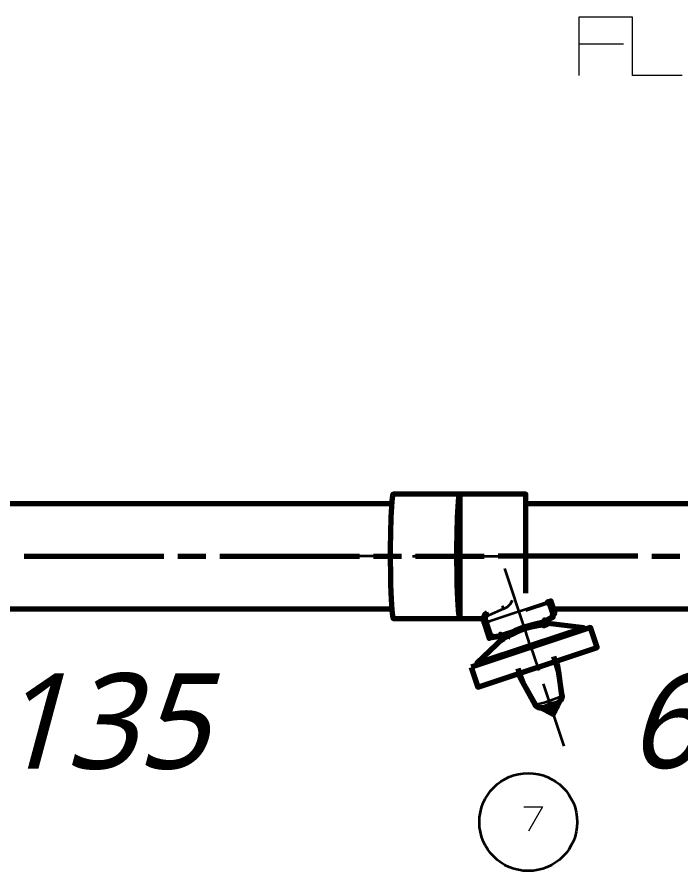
# Model space of a CAD drawing. Header units: millimetres. Extents: x 0 to 174, y 0 to 33.
# Drawn here: x 25.509 to 27.379, y 8.033 to 10.439 of the extents above; entities that cross this region are included whole.
import ezdxf

# ---------------------------------------------------------------- set-up
doc = ezdxf.new("R2010")
doc.units = ezdxf.units.MM
doc.layers.add('PDF_Geomertry', color=7, linetype='Continuous', true_color=0x405f80)
doc.layers.add('PDF_Text', color=7, linetype='Continuous')
doc.styles.add('PDF Lucida Handwriting Italic', font='')
doc.styles.get('PDF Lucida Handwriting Italic').set_extended_font_data('Lucida Handwriting', italic=True)

# ---------------------------------------------------------------- blocks, each defined once
blk = doc.blocks.new('SYM_7_023')
at = {"layer": 'PDF_Geomertry', "lineweight": 35}
for points in [[(-0.1238, 0.0966), (-0.1225, 0.097), (-0.1146, 0.0997), (-0.1125, 0.0935), (0.0571, 0.1499)], [(-0.111, 0.089), (-0.0997, 0.0551), (-0.0754, 0.0587), (0.0482, 0.0998), (0.0699, 0.1115), (0.0586, 0.1452), (-0.0039, 0.1245)], [(-0.0665, 0.1301), (-0.056, 0.1362), (-0.0474, 0.1448), (-0.0412, 0.1553)], [(-0.0704, 0.139), (-0.0703, 0.1387), (-0.0701, 0.1383), (-0.0693, 0.1363), (-0.0665, 0.1301), (-0.1092, 0.1116), (-0.1128, 0.1198), (-0.1131, 0.1205)], [(-0.1092, 0.1116), (-0.1107, 0.1108), (-0.1121, 0.1097), (-0.1135, 0.108), (-0.1142, 0.1066), (-0.1149, 0.1047), (-0.115, 0.1031), (-0.1149, 0.1012), (-0.1146, 0.0997)], [(0.0104, 0.0216), (0.0086, 0.027), (-0.006, 0.0712), (0.0121, 0.076), (0.0303, 0.0795), (0.0469, 0.0826)], [(0.0513, 0.0958), (0.049, 0.0933), (0.0488, 0.0898), (0.0506, 0.0866), (0.0537, 0.0851), (0.0514, 0.084)], [(-0.0682, 0.0442), (-0.0553, 0.0485), (-0.0306, 0.0609), (-0.0185, 0.0665), (-0.006, 0.0712)], [(0.0794, -0.0177), (0.0876, -0.0424)], [(0.0831, -0.0166), (0.0846, -0.021)], [(-0.0233, -0.0569), (-0.0249, -0.0524)], [(-0.0131, -0.0759), (-0.0214, -0.0512)], [(0.0967, -0.1162), (0.0739, -0.1253), (0.0476, -0.1341), (0.0239, -0.1403)], [(0.0636, -0.1397), (0.0686, -0.1544), (0.0686, -0.1587), (0.0675, -0.1609), (0.0656, -0.1631)], [(0.0643, -0.1394), (0.0692, -0.1541), (0.0718, -0.1576), (0.0769, -0.1594)], [(0.085, -0.1426), (0.0768, -0.1387), (0.0762, -0.152)], [(0.0775, -0.1372), (0.0768, -0.1387), (0.0764, -0.1376)], [(0.0617, -0.1569), (0.0533, -0.1465), (0.0496, -0.1535), (0.049, -0.1545)], [(0.0518, -0.1456), (0.0533, -0.1465), (0.0529, -0.1453)], [(0.0686, -0.1544), (0.0654, -0.1547), (0.0626, -0.1537), (0.0611, -0.1516)]]:
    blk.add_lwpolyline(points, dxfattribs=at)
at = {"layer": 'PDF_Geomertry', "lineweight": 70}
for points in [[(0.0453, 0.0937), (0.0439, 0.0927), (0.0426, 0.0894), (0.0431, 0.0867), (0.0442, 0.0847), (0.0469, 0.0827), (0.0514, 0.084), (0.0485, 0.0859), (0.0468, 0.0894), (0.0474, 0.093), (0.0483, 0.0944), (0.0497, 0.0951), (0.0513, 0.0958), (0.0729, 0.1074), (0.0729, 0.1074), (0.0728, 0.1074), (0.0728, 0.1074), (0.0725, 0.1076), (0.071, 0.1097), (0.0699, 0.1115), (0.0728, 0.1127), (0.0767, 0.1159), (0.0775, 0.1191), (0.0663, 0.153), (0.0664, 0.152), (0.0656, 0.1499), (0.0619, 0.1467), (0.0586, 0.1452), (0.0571, 0.1499), (0.0663, 0.153)], [(-0.1131, 0.1205), (-0.1206, 0.1147), (-0.1244, 0.1059), (-0.1238, 0.0966), (-0.1217, 0.0905), (-0.1104, 0.0566), (-0.1074, 0.0472), (-0.0997, 0.0498)], [(-0.0999, 0.0501), (-0.0996, 0.0527), (-0.0997, 0.0551), (-0.1033, 0.0542), (-0.1081, 0.0545), (-0.11, 0.0558), (-0.1104, 0.0566), (-0.1089, 0.0537), (-0.1064, 0.0513), (-0.1032, 0.0502), (-0.0999, 0.0501), (-0.0756, 0.0537), (-0.0721, 0.053), (-0.0696, 0.0503), (-0.069, 0.0469), (-0.0707, 0.0437), (-0.0682, 0.0442), (-0.0667, 0.0476), (-0.0675, 0.0513), (-0.0703, 0.0538), (-0.0739, 0.054), (-0.0606, 0.0584), (-0.0353, 0.0694), (-0.0089, 0.0795), (0.0185, 0.0873), (0.0453, 0.0937), (0.0497, 0.0951), (0.0482, 0.0998), (0.049, 0.0985), (0.0513, 0.0958)], [(0.0589, 0.0999), (0.0574, 0.0988), (0.0574, 0.0988), (0.0565, 0.0984), (0.0504, 0.0952)], [(-0.1417, -0.023), (0.0086, 0.027), (0.1589, 0.0769)], [(-0.0089, 0.0795), (-0.006, 0.0712)], [(0.1607, 0.0715), (0.1589, 0.0769), (0.0511, 0.0902)], [(0.0537, 0.0851), (0.0606, 0.0887), (0.061, 0.089)], [(-0.0754, 0.0534), (-0.0774, 0.0534)], [(-0.0757, 0.0534), (-0.0756, 0.0534), (-0.0756, 0.0534), (-0.0756, 0.0534), (-0.0756, 0.0535), (-0.0747, 0.0537)], [(-0.0606, 0.0584), (-0.0592, 0.0585), (-0.0576, 0.0581), (-0.0551, 0.0555), (-0.0543, 0.0517), (-0.0546, 0.0499), (-0.0553, 0.0485)], [(-0.0692, 0.0465), (-0.1417, -0.023), (-0.1399, -0.0284)], [(-0.0724, 0.0434), (-0.0722, 0.0434), (-0.0707, 0.0437)], [(0.0982, -0.1134), (0.0936, -0.0824), (0.0892, -0.0519), (0.0878, -0.0456), (0.0814, -0.0248), (0.075, -0.0041)], [(0.0876, -0.0424), (0.085, -0.0242), (0.0846, -0.021)], [(-0.0233, -0.0569), (-0.0131, -0.0759), (-0.0086, -0.0844), (-0.0112, -0.0785), (-0.0186, -0.0581), (-0.026, -0.0376)], [(0.0878, -0.0456), (0.0965, -0.1145), (0.0976, -0.114), (0.0981, -0.1137), (0.0982, -0.1135), (0.0982, -0.1134), (0.0983, -0.1155)], [(-0.0086, -0.0844), (0.021, -0.139), (0.021, -0.1391), (0.0214, -0.1392), (0.0217, -0.1392), (0.0229, -0.139), (-0.0112, -0.0785)], [(0.0851, -0.1347), (0.0883, -0.1331), (0.0912, -0.1308), (0.0937, -0.1276), (0.0956, -0.124), (0.0965, -0.1201), (0.0967, -0.1162), (0.0979, -0.1158), (0.0982, -0.1158), (0.0983, -0.1156), (0.0983, -0.1156), (0.0983, -0.1155), (0.0972, -0.1227), (0.095, -0.1272), (0.0906, -0.1317), (0.0851, -0.1347), (0.0781, -0.1369), (0.0703, -0.1395), (0.0689, -0.1397), (0.0656, -0.1392), (0.0643, -0.1394), (0.0636, -0.1397), (0.0626, -0.1402), (0.0601, -0.1426), (0.0589, -0.1433), (0.055, -0.1447), (0.0511, -0.1459), (0.0442, -0.1483), (0.0388, -0.149), (0.0331, -0.1477), (0.0289, -0.1456), (0.0239, -0.1403), (0.0226, -0.1409), (0.0222, -0.1409), (0.0221, -0.1409), (0.0221, -0.1409)], [(0.0965, -0.1145), (0.0967, -0.1162)], [(0.0383, -0.1492), (0.0442, -0.1483), (0.0401, -0.1491), (0.0357, -0.1491), (0.0317, -0.1481), (0.0279, -0.1463), (0.0247, -0.1438), (0.0221, -0.1409), (0.021, -0.1391)], [(0.0229, -0.139), (0.0239, -0.1403)], [(0.09, -0.1322), (0.085, -0.1426), (0.0828, -0.1473), (0.0806, -0.1519), (0.0785, -0.1562), (0.0768, -0.1598), (0.0732, -0.1672), (0.066, -0.1634), (0.0642, -0.1624), (0.049, -0.1545), (0.0388, -0.1492)], [(0.0585, -0.1434), (0.0611, -0.1516), (0.0617, -0.1569), (0.0632, -0.1606), (0.0656, -0.1631), (0.066, -0.1634)], [(0.0708, -0.1394), (0.0735, -0.1474), (0.0762, -0.152), (0.0772, -0.1559), (0.0769, -0.1594), (0.0768, -0.1598)], [(0.0735, -0.1474), (0.0735, -0.1501), (0.0719, -0.1526), (0.0692, -0.1541)]]:
    blk.add_lwpolyline(points, dxfattribs=at)
for points in [[(-0.1576, -0.0344), (-0.139, -0.0903), (0.1972, 0.0215), (0.1786, 0.0774)], [(-0.111, 0.089), (-0.1125, 0.0885), (-0.1179, 0.0881), (-0.1204, 0.089), (-0.1212, 0.0897), (-0.1217, 0.0905), (-0.121, 0.0908), (-0.1125, 0.0935)], [(-0.0756, 0.0535), (-0.0754, 0.0535), (-0.0754, 0.0537), (-0.0754, 0.0538), (-0.0753, 0.0549), (-0.0754, 0.0587), (-0.0743, 0.0552), (-0.0739, 0.054)]]:
    blk.add_lwpolyline(points, close=True, dxfattribs=at)

msp = doc.modelspace()

# ---------------------------------------------------------------- linework, layer by layer
at = {"layer": 'PDF_Geomertry', "color": 7, "lineweight": 13}
for points in [[(27.3821, 10.2742), (27.2428, 10.2742), (27.2428, 10.4388), (27.091, 10.4388), (27.091, 10.2742)], [(27.2175, 10.3628), (27.091, 10.3628)]]:
    msp.add_lwpolyline(points, dxfattribs=at)
at = {"layer": 'PDF_Geomertry', "lineweight": 70}
for points in [[(26.9422, 8.8151), (26.9422, 9.0946), (26.7564, 9.0946), (26.5685, 9.0946), (26.5683, 9.0946), (26.5682, 9.0946), (26.5681, 9.0943), (26.5676, 9.0938), (26.5668, 9.091), (26.5646, 9.0747), (26.5618, 9.0286), (26.5601, 8.9426), (26.561, 8.8392), (26.5624, 8.7982), (26.5643, 8.7671), (26.566, 8.7519), (26.5672, 8.746), (26.5685, 8.7439), (26.7564, 8.7439), (26.8214, 8.7439)], [(26.5639, 9.0671), (24.3371, 9.0671), (24.3369, 9.0671), (24.3369, 9.0669), (24.3367, 9.0668), (24.3362, 9.0661), (24.3356, 9.0632), (24.3333, 9.0451), (24.331, 8.9949), (24.33, 8.9075), (24.3306, 8.8601), (24.3318, 8.8192), (24.3335, 8.7926), (24.3353, 8.7763), (24.3362, 8.7726), (24.3371, 8.7715), (26.5639, 8.7715)], [(27.5426, 9.0671), (26.9422, 9.0671)], [(27.0197, 8.7715), (27.5426, 8.7715)]]:
    msp.add_lwpolyline(points, dxfattribs=at)
for points in [[(26.7564, 8.7439), (26.7551, 8.746), (26.7539, 8.7519), (26.7522, 8.7671), (26.7503, 8.7982), (26.7489, 8.8392), (26.7481, 8.9426), (26.7497, 9.0286), (26.7525, 9.0747), (26.7547, 9.091), (26.7556, 9.0938), (26.756, 9.0943), (26.7561, 9.0946), (26.7563, 9.0946), (26.7564, 9.0946)], [(26.7564, 8.7715), (26.7554, 8.7726), (26.7546, 8.7763), (26.7528, 8.7926), (26.7511, 8.8192), (26.7499, 8.8601), (26.7493, 8.9075), (26.7503, 8.9949), (26.7526, 9.0451), (26.7547, 9.0632), (26.7556, 9.0661), (26.756, 9.0668), (26.7561, 9.0669), (26.7563, 9.0671), (26.7564, 9.0671), (26.7563, 9.0671), (26.7561, 9.0669), (26.756, 9.0668), (26.7556, 9.0661), (26.7547, 9.0632), (26.7526, 9.0451), (26.7503, 8.9949), (26.7493, 8.9075), (26.7499, 8.8601), (26.7511, 8.8192), (26.7528, 8.7926), (26.7546, 8.7763), (26.7554, 8.7726)], [(26.7564, 8.799), (26.7558, 8.7996), (26.7542, 8.8082), (26.7526, 8.8264), (26.7514, 8.86), (26.7507, 8.9014), (26.7514, 8.9806), (26.7535, 9.0237), (26.7553, 9.0374), (26.756, 9.0392), (26.7563, 9.0394), (26.7563, 9.0394), (26.7564, 9.0394), (26.7563, 9.0394), (26.7563, 9.0394), (26.756, 9.0392), (26.7553, 9.0374), (26.7535, 9.0237), (26.7514, 8.9806), (26.7507, 8.9014), (26.7514, 8.86), (26.7526, 8.8264), (26.7542, 8.8082), (26.7558, 8.7996)]]:
    msp.add_lwpolyline(points, close=True, dxfattribs=at)
at = {"layer": 'PDF_Geomertry', "color": 3, "lineweight": 70}
for points in [[(25.5286, 8.9193), (25.9222, 8.9193)], [(25.9617, 8.9193), (26.0404, 8.9193)], [(26.0797, 8.9193), (26.4735, 8.9193)], [(26.5128, 8.9193), (26.5915, 8.9193)], [(26.631, 8.9193), (26.7564, 8.9193), (26.8247, 8.9193)], [(27.2578, 8.9193), (26.864, 8.9193)], [(27.2971, 8.9193), (27.3758, 8.9193)]]:
    msp.add_lwpolyline(points, dxfattribs=at)
at = {"layer": 'PDF_Geomertry', "color": 18, "lineweight": 35, "true_color": 0x260000}
for points in [[(25.5286, 8.9193), (25.9222, 8.9193)], [(25.9617, 8.9193), (26.0404, 8.9193)], [(26.0797, 8.9193), (26.4735, 8.9193)], [(26.5836, 8.9193), (26.4236, 8.9193)], [(26.5128, 8.9193), (26.5915, 8.9193)], [(26.6231, 8.9193), (26.7018, 8.9193)], [(26.7706, 8.9193), (26.6285, 8.9193), (26.7067, 8.9193)], [(26.631, 8.9193), (26.8985, 8.9193)], [(26.7411, 8.9193), (26.9011, 8.9193)], [(26.8247, 8.9193), (26.746, 8.9193)], [(26.81, 8.9193), (26.8887, 8.9193)], [(27.2578, 8.9193), (26.864, 8.9193)], [(26.9281, 8.9193), (27.0701, 8.9193)], [(27.2972, 8.9193), (27.3758, 8.9193)], [(26.9411, 8.7092), (26.8828, 8.8846)], [(26.9535, 8.6718), (26.9783, 8.5971)], [(26.9907, 8.5597), (27.049, 8.3843)]]:
    msp.add_lwpolyline(points, dxfattribs=at)
at = {"layer": 'PDF_Geomertry', "color": 18, "lineweight": 13, "true_color": 0x260000}
msp.add_lwpolyline([(26.936, 8.2133), (26.9893, 8.2133), (26.9493, 8.1444)], dxfattribs=at)
at = {"layer": 'PDF_Geomertry', "color": 18, "lineweight": 35, "true_color": 0x260000}
msp.add_circle((26.949, 8.1706), 0.1378, dxfattribs=at)

# ---------------------------------------------------------------- block references
msp.add_blockref('SYM_7_023', (26.9461, 8.6409))

# ---------------------------------------------------------------- texts
at = {"layer": 'PDF_Text', "char_height": 0.26906, "attachment_point": 7, "style": 'PDF Lucida Handwriting Italic'}
for s, insert in [('135', (25.4446, 8.317)), ('60', (27.2293, 8.319))]:
    msp.add_mtext(s, dxfattribs=dict(at, insert=insert))

doc.saveas('drawing.dxf')
